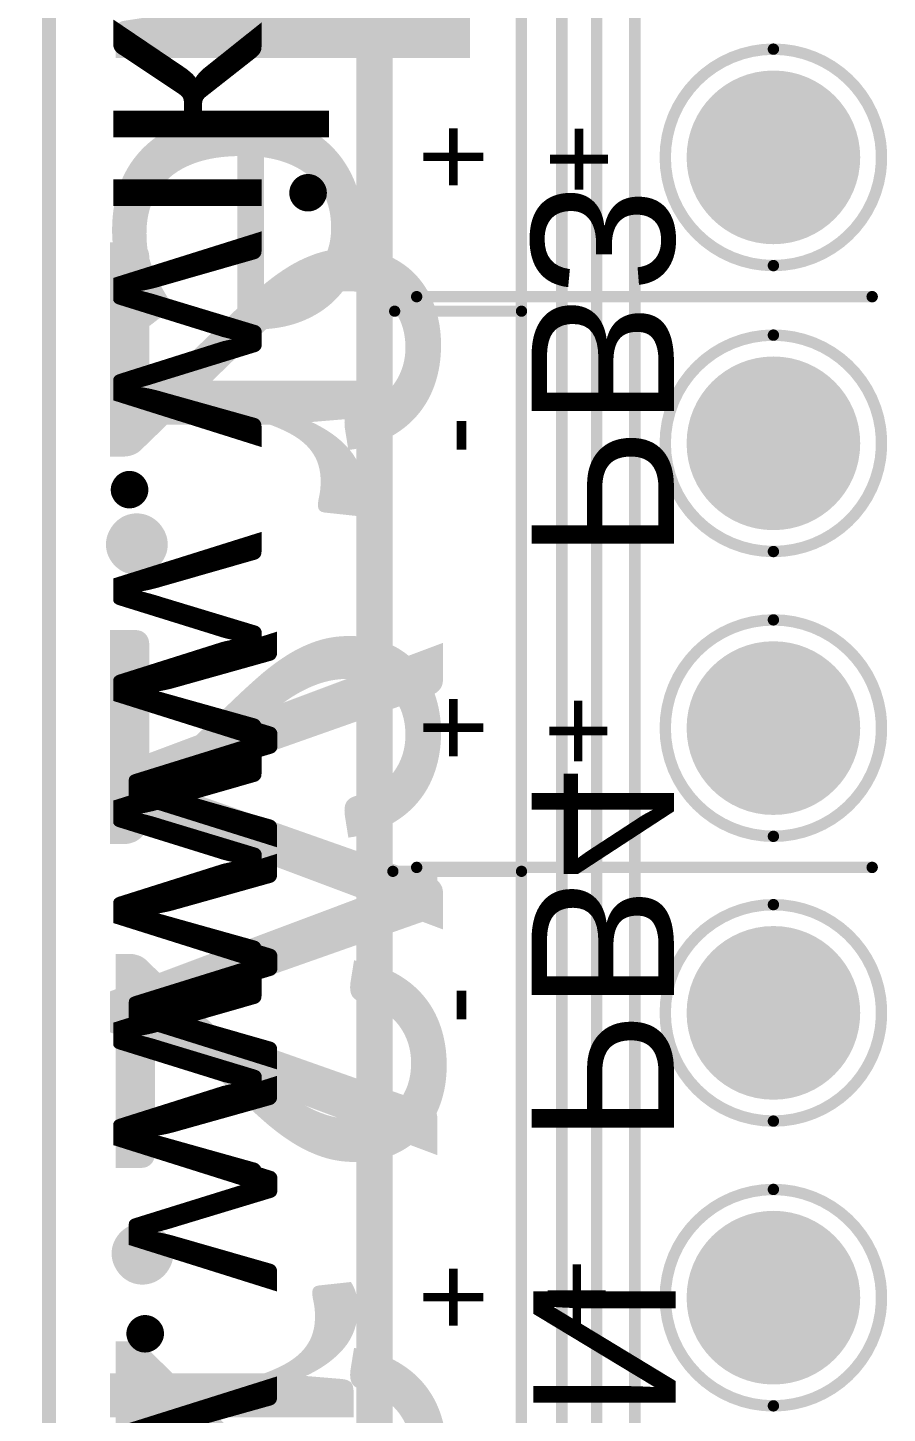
# Model space of a CAD drawing. Header units: millimetres. Extents: x -6 to 151, y -20 to 98.
# Drawn here: x -6.45 to 8.89, y 29.74 to 54.45 of the extents above; entities that cross this region are included whole.
import ezdxf

# ---------------------------------------------------------------- set-up
doc = ezdxf.new("R2010")
doc.units = ezdxf.units.MM
for name, color, linetype in [('BottomOverlay', 54, 'Continuous'), ('BottomSolder', 6, 'Continuous'), ('KeepOutLayer', 6, 'Continuous'), ('MultiLayer', 9, 'Continuous'), ('PadHoleLayer', 156, 'Continuous'), ('TopOverlay', 2, 'Continuous'), ('TopSolder', 216, 'Continuous')]:
    doc.layers.add(name, color=color, linetype=linetype)
doc.styles.add('Arial', font='arial.ttf', dxfattribs={"height": 0.2})
doc.styles.add('Corbel', font='corbelb.ttf', dxfattribs={"height": 0.2})

# ---------------------------------------------------------------- blocks, each defined once
blk = doc.blocks.new('CON_PHOENIX_508_MKDSN1_5_12_5_08_257')
at = {"layer": 'BottomSolder'}
h = blk.add_hatch(color=6, dxfattribs=at)
edge = h.paths.add_edge_path()
edge.add_arc((15.24, 0), 1.549, 0, 360)
h = blk.add_hatch(color=6, dxfattribs=at)
edge = h.paths.add_edge_path()
edge.add_arc((20.341, 0), 1.549, 0, 360)
h = blk.add_hatch(color=6, dxfattribs=at)
edge = h.paths.add_edge_path()
edge.add_arc((25.421, 0), 1.549, 0, 360)
h = blk.add_hatch(color=6, dxfattribs=at)
edge = h.paths.add_edge_path()
edge.add_arc((30.501, 0), 1.549, 0, 360)
h = blk.add_hatch(color=6, dxfattribs=at)
edge = h.paths.add_edge_path()
edge.add_arc((35.581, 0), 1.549, 0, 360)
at = {"layer": 'MultiLayer'}
h = blk.add_hatch(color=9, dxfattribs=at)
edge = h.paths.add_edge_path()
edge.add_arc((15.24, 0), 1.524, 0, 360)
h = blk.add_hatch(color=9, dxfattribs=at)
edge = h.paths.add_edge_path()
edge.add_arc((20.341, 0), 1.524, 0, 360)
h = blk.add_hatch(color=9, dxfattribs=at)
edge = h.paths.add_edge_path()
edge.add_arc((25.421, 0), 1.524, 0, 360)
h = blk.add_hatch(color=9, dxfattribs=at)
edge = h.paths.add_edge_path()
edge.add_arc((30.501, 0), 1.524, 0, 360)
h = blk.add_hatch(color=9, dxfattribs=at)
edge = h.paths.add_edge_path()
edge.add_arc((35.581, 0), 1.524, 0, 360)
at = {"layer": 'PadHoleLayer'}
h = blk.add_hatch(color=156, dxfattribs=at)
edge = h.paths.add_edge_path()
edge.add_arc((15.24, 0), 0.66, 0, 360)
h = blk.add_hatch(color=156, dxfattribs=at)
edge = h.paths.add_edge_path()
edge.add_arc((20.341, 0), 0.66, 0, 360)
h = blk.add_hatch(color=156, dxfattribs=at)
edge = h.paths.add_edge_path()
edge.add_arc((25.421, 0), 0.66, 0, 360)
h = blk.add_hatch(color=156, dxfattribs=at)
edge = h.paths.add_edge_path()
edge.add_arc((30.501, 0), 0.66, 0, 360)
h = blk.add_hatch(color=156, dxfattribs=at)
edge = h.paths.add_edge_path()
edge.add_arc((35.581, 0), 0.66, 0, 360)
at = {"layer": 'TopSolder'}
h = blk.add_hatch(color=216, dxfattribs=at)
edge = h.paths.add_edge_path()
edge.add_arc((15.24, 0), 1.549, 0, 360)
h = blk.add_hatch(color=216, dxfattribs=at)
edge = h.paths.add_edge_path()
edge.add_arc((20.341, 0), 1.549, 0, 360)
h = blk.add_hatch(color=216, dxfattribs=at)
edge = h.paths.add_edge_path()
edge.add_arc((25.421, 0), 1.549, 0, 360)
h = blk.add_hatch(color=216, dxfattribs=at)
edge = h.paths.add_edge_path()
edge.add_arc((30.501, 0), 1.549, 0, 360)
h = blk.add_hatch(color=216, dxfattribs=at)
edge = h.paths.add_edge_path()
edge.add_arc((35.581, 0), 1.549, 0, 360)
at = {"layer": 'TopOverlay'}
for points, const_width in [([(17.17, 0, 1), (13.31, 0, 1)], 0.203), ([(22.271, 0, 1), (18.411, 0, 1)], 0.203), ([(27.351, 0, 1), (23.491, 0, 1)], 0.203), ([(32.431, 0, 1), (28.571, 0, 1)], 0.203), ([(37.511, 0, 1), (33.651, 0, 1)], 0.203), ([(13.259, 0, 1), (13.36, 0, 1)], 0.102), ([(17.12, 0, 1), (17.221, 0, 1)], 0.102), ([(18.36, 0, 1), (18.461, 0, 1)], 0.102), ([(22.221, 0, 1), (22.322, 0, 1)], 0.102), ([(23.44, 0, 1), (23.541, 0, 1)], 0.102), ([(27.301, 0, 1), (27.402, 0, 1)], 0.102), ([(28.52, 0, 1), (28.621, 0, 1)], 0.102), ([(32.381, 0, 1), (32.482, 0, 1)], 0.102), ([(33.6, 0, 1), (33.701, 0, 1)], 0.102), ([(37.461, 0, 1), (37.562, 0, 1)], 0.102)]:
    blk.add_lwpolyline(points, format="xyb", close=True, dxfattribs=dict(at, const_width=const_width))
at = {"layer": 'TopOverlay', "const_width": 0.203}
for points in [[(38.121, -2.473), (-2.54, -2.473)], [(38.121, -3.153), (-2.54, -3.153)], [(38.121, -3.775), (-2.54, -3.775)], [(38.121, -4.5), (-2.54, -4.5)]]:
    blk.add_lwpolyline(points, dxfattribs=at)

msp = doc.modelspace()

# ---------------------------------------------------------------- linework, layer by layer
at = {"layer": 'BottomOverlay'}
for points, const_width in [([(-0.399, 6.579), (-0.399, 70.533)], 0.381), ([(0.49, 49.657), (8.618, 49.657)], 0.203), ([(0.49, 39.476), (8.618, 39.476)], 0.203)]:
    msp.add_lwpolyline(points, dxfattribs=dict(at, const_width=const_width))
at = {"layer": 'BottomOverlay', "const_width": 0.102}
for points in [[(0.439, 49.657, 1), (0.54, 49.657, 1)], [(8.567, 49.657, 1), (8.668, 49.657, 1)], [(0.439, 39.476, 1), (0.54, 39.476, 1)], [(8.567, 39.476, 1), (8.668, 39.476, 1)]]:
    msp.add_lwpolyline(points, format="xyb", close=True, dxfattribs=at)
at = {"layer": 'KeepOutLayer', "const_width": 0.254}
msp.add_lwpolyline([(-6.071, 6.096), (-6.071, 70.4)], dxfattribs=at)
at = {"layer": 'TopOverlay'}
for points, const_width in [([(-0.127, 71.882), (-0.127, 4.318)], 0.381), ([(0.097, 49.398), (2.36, 49.398)], 0.2), ([(0.065, 39.406), (2.36, 39.406)], 0.2)]:
    msp.add_lwpolyline(points, dxfattribs=dict(at, const_width=const_width))
at = {"layer": 'TopOverlay', "const_width": 0.1}
for points in [[(0.047, 49.398, 1), (0.147, 49.398, 1)], [(2.31, 49.398, 1), (2.41, 49.398, 1)], [(0.015, 39.406, 1), (0.115, 39.406, 1)], [(2.31, 39.406, 1), (2.41, 39.406, 1)]]:
    msp.add_lwpolyline(points, format="xyb", close=True, dxfattribs=at)

# ---------------------------------------------------------------- block references
at = {"rotation": 270}
msp.add_blockref('CON_PHOENIX_508_MKDSN1_5_12_5_08_257', (6.855, 67.382), dxfattribs=at)

# ---------------------------------------------------------------- texts
at = {"layer": 'BottomOverlay', "text_generation_flag": 2}
for s, height, rotation, style, p in [('www.wiki.fysetc.com/spider', 3.556, 270, 'Corbel', (-4.926, 33.632)), ('+', 1.524, 360, 'Arial', (4.008, 51.373)), ('PB3', 2.54, 270, 'Arial', (2.54, 44.958)), ('Spider V2.2', 5.842, 270, 'Corbel', (-4.984, 8.712)), ('+', 1.524, 360, 'Arial', (3.993, 41.173)), ('PB4', 2.54, 270, 'Arial', (2.54, 34.544)), ('+', 1.524, 360, 'Arial', (3.968, 31.115)), ('HBIN', 2.54, 270, 'Arial', (2.571, 23.724))]:
    msp.add_text(s, height=height, rotation=rotation, dxfattribs=dict(at, style=style)).set_placement(p)
at = {"layer": 'TopOverlay', "style": 'Corbel'}
for s, height, p in [('Spider V2.2', 5.842, (-4.883, 69.113)), ('www.wiki.fysetc.com/spider', 3.556, (-4.647, 43.739))]:
    msp.add_text(s, height=height, rotation=270, dxfattribs=at).set_placement(p)
at = {"layer": 'TopOverlay', "style": 'Arial', "text_generation_flag": 2}
for s, p in [('+', (1.869, 52.761)), ('-', (1.869, 47.533)), ('+', (1.869, 42.58)), ('-', (1.869, 37.373)), ('+', (1.869, 32.42))]:
    msp.add_text(s, height=1.5, rotation=90, dxfattribs=at).set_placement(p)

doc.saveas('drawing.dxf')
